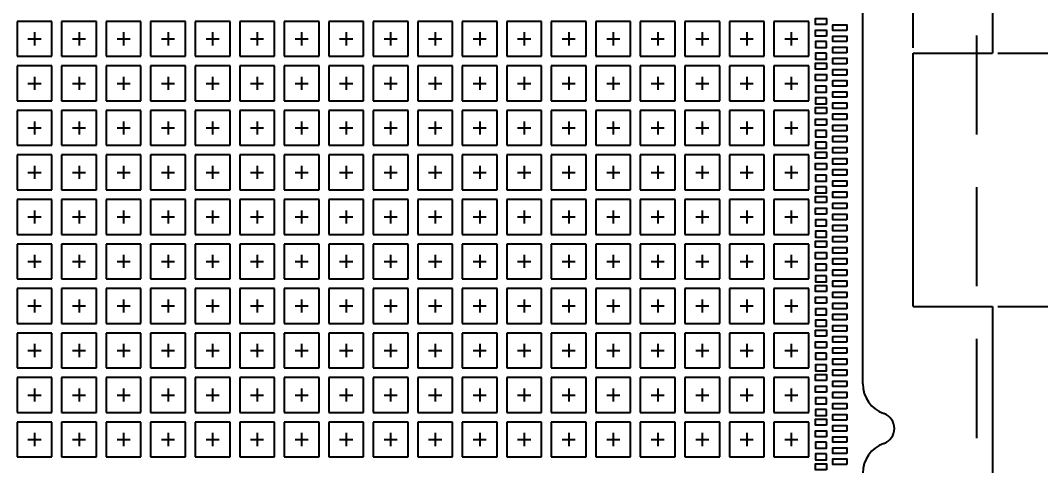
# Model space of a CAD drawing. Header units: millimetres. Extents: x 404.27 to 412.54, y 108.25 to 113.93.
# Drawn here: x 407.622 to 409.554, y 111.855 to 112.698 of the extents above; entities that cross this region are included whole.
import ezdxf

# ---------------------------------------------------------------- set-up
doc = ezdxf.new("R2010")
doc.units = ezdxf.units.MM
doc.header["$LTSCALE"] = 0.5
doc.header["$PDMODE"] = 98
for name, pattern in [('CENTER', [50.8, 31.75, -6.35, 6.35, -6.35]), ('HIDDEN', [0.375, 0.25, -0.125]), ('PHANTOM2', [31.75, 15.875, -3.175, 3.175, -3.175, 3.175, -3.175])]:
    doc.linetypes.add(name, pattern=pattern)
for name, color, linetype in [('1', 7, 'Continuous'), ('1D', 4, 'Continuous'), ('Center', 2, 'CENTER'), ('PKG', 1, 'PHANTOM2')]:
    doc.layers.add(name, color=color, linetype=linetype)
doc.styles.add('SIMPLEX', font='simplex.shx')
doc.dimstyles.new('Standard2', dxfattribs={"dimtxt": 0.06, "dimasz": 0.08, "dimexe": 0.01, "dimexo": 0.01, "dimgap": 0.027, "dimtad": 1, "dimdec": 3, "dimlfac": 16.666667, "dimrnd": 5e-05, "dimzin": 1, "dimtxsty": 'SIMPLEX', "dimcen": 0.1905, "dimclrd": 256, "dimclre": 256, "dimclrt": 256, "dimazin": 3, "dimtp": 0.03, "dimtm": 0.05, "dimtfac": 0.8, "dimtdec": 3, "dimtmove": 0, "dimatfit": 3, "dimfxl": 0.05, "dimtzin": 4, "dimlwd": -1, "dimlwe": -1})

# ---------------------------------------------------------------- blocks, each defined once
blk = doc.blocks.new('*D8')
at = {"layer": '1D', "ltscale": 0.1, "transparency": 16777216}
blk.add_line((408.5776, 113.1086), (408.5776, 113.3266), dxfattribs=at)
at = {"layer": 'Defpoints', "color": 0, "ltscale": 0.1, "transparency": 16777216}
for p in [(408.5776, 113.3266), (408.5776, 113.0986), (407.4376, 111.0196)]:
    blk.add_point(p, dxfattribs=at)
at = {"layer": '1D', "ltscale": 0.1, "transparency": 16777216, "insert": (408.5776, 113.4965), "char_height": 0.06, "attachment_point": 5, "rotation": 90, "style": 'SIMPLEX'}
blk.add_mtext('\\A1;19.000', dxfattribs=at)
blk = doc.blocks.new('*D9')
at = {"layer": '1D', "ltscale": 0.1, "transparency": 16777216}
blk.add_line((409.3465, 113.1616), (409.963, 113.1616), dxfattribs=at)
at = {"layer": 'Defpoints', "color": 0, "ltscale": 0.1, "transparency": 16777216}
for p in [(409.3365, 113.1616), (409.963, 113.1616), (407.4376, 111.0196)]:
    blk.add_point(p, dxfattribs=at)
at = {"layer": '1D', "ltscale": 0.1, "transparency": 16777216, "insert": (410.1386, 113.1616), "char_height": 0.06, "attachment_point": 5, "style": 'SIMPLEX'}
blk.add_mtext('\\A1;35.700', dxfattribs=at)
blk = doc.blocks.new('*D10')
at = {"layer": '1D', "ltscale": 0.1, "transparency": 16777216}
blk.add_line((409.4725, 112.6366), (409.963, 112.6366), dxfattribs=at)
at = {"layer": 'Defpoints', "color": 0, "ltscale": 0.1, "transparency": 16777216}
for p in [(409.4625, 112.6366), (409.963, 112.6366), (407.4376, 111.0196)]:
    blk.add_point(p, dxfattribs=at)
at = {"layer": '1D', "ltscale": 0.1, "transparency": 16777216, "insert": (410.1386, 112.6366), "char_height": 0.06, "attachment_point": 5, "style": 'SIMPLEX'}
blk.add_mtext('\\A1;26.950', dxfattribs=at)
blk = doc.blocks.new('*D11')
at = {"layer": '1D', "ltscale": 0.1, "transparency": 16777216}
blk.add_line((409.4725, 112.1566), (409.963, 112.1566), dxfattribs=at)
at = {"layer": 'Defpoints', "color": 0, "ltscale": 0.1, "transparency": 16777216}
for p in [(409.4625, 112.1566), (409.963, 112.1566), (407.4376, 111.0196)]:
    blk.add_point(p, dxfattribs=at)
at = {"layer": '1D', "ltscale": 0.1, "transparency": 16777216, "insert": (410.1329, 112.1566), "char_height": 0.06, "attachment_point": 5, "style": 'SIMPLEX'}
blk.add_mtext('\\A1;18.950', dxfattribs=at)
blk = doc.blocks.new('*D30')
at = {"layer": '1D', "transparency": 16777216}
for p, q in [((409.4425, 112.9576), (410.8102, 112.9576)), ((410.8002, 112.8776), (410.8002, 111.6918)), ((410.8002, 109.1976), (410.8002, 110.3835)), ((409.4425, 109.1176), (410.8102, 109.1176))]:
    blk.add_line(p, q, dxfattribs=at)
for points in [[(410.7869, 112.8776), (410.8136, 112.8776), (410.8002, 112.9576)], [(410.7869, 109.1976), (410.8136, 109.1976), (410.8002, 109.1176)]]:
    blk.add_solid(points, dxfattribs=at)
at = {"layer": 'Defpoints', "color": 0, "transparency": 16777216}
for p in [(409.4325, 112.9576), (409.4325, 109.1176), (410.8002, 109.1176)]:
    blk.add_point(p, dxfattribs=at)
at = {"layer": '1D', "transparency": 16777216, "insert": (410.8002, 111.0376), "char_height": 0.06, "attachment_point": 5, "rotation": 90, "style": 'SIMPLEX'}
blk.add_mtext('\\A1;64.000%%P0.500(TAPE WIDTH)', dxfattribs=at)
blk = doc.blocks.new('*D31')
at = {"layer": '1D', "transparency": 16777216}
for p, q in [((409.2566, 112.8616), (410.6311, 112.8616)), ((410.6211, 112.7816), (410.6211, 111.5366)), ((410.6211, 109.2576), (410.6211, 110.5026)), ((409.2566, 109.1776), (410.6311, 109.1776))]:
    blk.add_line(p, q, dxfattribs=at)
for points in [[(410.6078, 112.7816), (410.6345, 112.7816), (410.6211, 112.8616)], [(410.6078, 109.2576), (410.6345, 109.2576), (410.6211, 109.1776)]]:
    blk.add_solid(points, dxfattribs=at)
at = {"layer": 'Defpoints', "color": 0, "transparency": 16777216}
for p in [(409.2466, 112.8616), (409.2466, 109.1776), (410.6211, 109.1776)]:
    blk.add_point(p, dxfattribs=at)
at = {"layer": '1D', "transparency": 16777216, "insert": (410.6211, 111.0196), "char_height": 0.06, "attachment_point": 5, "rotation": 90, "style": 'SIMPLEX'}
blk.add_mtext('\\A1;59.3X61.4(MOLD PKG)', dxfattribs=at)
blk = doc.blocks.new('*D36')
at = {"layer": '1D', "transparency": 16777216}
for p, q in [((409.643, 112.9756), (409.803, 113.0065)), ((409.803, 113.0065), (409.963, 113.0065)), ((409.4125, 112.9756), (409.643, 112.9756))]:
    blk.add_line(p, q, dxfattribs=at)
at = {"layer": 'Defpoints', "color": 0, "transparency": 16777216}
for p in [(409.963, 113.0065), (409.4025, 112.9756), (407.4376, 111.0196)]:
    blk.add_point(p, dxfattribs=at)
at = {"layer": '1D', "transparency": 16777216, "insert": (410.1386, 113.0065), "char_height": 0.06, "attachment_point": 5, "style": 'SIMPLEX'}
blk.add_mtext('\\A1;32.600', dxfattribs=at)
blk = doc.blocks.new('*D39')
at = {"layer": '1D', "ltscale": 0.1, "transparency": 16777216}
for p, q in [((409.643, 113.0716), (409.803, 113.0833)), ((409.803, 113.0833), (409.963, 113.0833)), ((409.2259, 113.0716), (409.643, 113.0716))]:
    blk.add_line(p, q, dxfattribs=at)
at = {"layer": 'Defpoints', "color": 0, "ltscale": 0.1, "transparency": 16777216}
for p in [(409.963, 113.0833), (409.2159, 113.0716), (407.4376, 111.0196)]:
    blk.add_point(p, dxfattribs=at)
at = {"layer": '1D', "ltscale": 0.1, "transparency": 16777216, "insert": (410.1386, 113.0833), "char_height": 0.06, "attachment_point": 5, "style": 'SIMPLEX'}
blk.add_mtext('\\A1;34.200', dxfattribs=at)
blk = doc.blocks.new('*D55')
at = {"layer": '1D', "ltscale": 0.1, "transparency": 16777216}
for p, q in [((409.216, 113.4109), (409.216, 113.5709)), ((409.3125, 113.2509), (409.216, 113.4109)), ((409.3125, 112.6466), (409.3125, 113.2509))]:
    blk.add_line(p, q, dxfattribs=at)
at = {"layer": 'Defpoints', "color": 0, "ltscale": 0.1, "transparency": 16777216}
for p in [(409.216, 113.5709), (409.3125, 112.6366), (407.4376, 111.0196)]:
    blk.add_point(p, dxfattribs=at)
at = {"layer": '1D', "ltscale": 0.1, "transparency": 16777216, "insert": (409.216, 113.7408), "char_height": 0.06, "attachment_point": 5, "rotation": 90, "style": 'SIMPLEX'}
blk.add_mtext('\\A1;31.247', dxfattribs=at)
blk = doc.blocks.new('*D56')
at = {"layer": '1D', "ltscale": 0.1, "transparency": 16777216}
for p, q in [((409.1156, 113.4109), (409.1156, 113.5709)), ((409.1625, 113.2509), (409.1156, 113.4109)), ((409.1625, 113.0895), (409.1625, 113.2509))]:
    blk.add_line(p, q, dxfattribs=at)
at = {"layer": 'Defpoints', "color": 0, "ltscale": 0.1, "transparency": 16777216}
for p in [(409.1156, 113.5709), (409.1625, 113.0795), (407.4376, 111.0196)]:
    blk.add_point(p, dxfattribs=at)
at = {"layer": '1D', "ltscale": 0.1, "transparency": 16777216, "insert": (409.1156, 113.7465), "char_height": 0.06, "attachment_point": 5, "rotation": 90, "style": 'SIMPLEX'}
blk.add_mtext('\\A1;28.747', dxfattribs=at)
blk = doc.blocks.new('*D98')
at = {"layer": '1D', "ltscale": 0.1, "transparency": 16777216}
blk.add_line((409.3425, 113.1716), (409.3425, 113.5709), dxfattribs=at)
at = {"layer": 'Defpoints', "color": 0, "ltscale": 0.1, "transparency": 16777216}
for p in [(409.3425, 113.5709), (409.3425, 113.1616), (407.4376, 111.0196)]:
    blk.add_point(p, dxfattribs=at)
at = {"layer": '1D', "ltscale": 0.1, "transparency": 16777216, "insert": (409.3425, 113.7408), "char_height": 0.06, "attachment_point": 5, "rotation": 90, "style": 'SIMPLEX'}
blk.add_mtext('\\A1;31.747', dxfattribs=at)
blk = doc.blocks.new('*D99')
at = {"layer": '1D', "ltscale": 0.1, "transparency": 16777216}
blk.add_line((409.4625, 113.1023), (409.4625, 113.5709), dxfattribs=at)
at = {"layer": 'Defpoints', "color": 0, "ltscale": 0.1, "transparency": 16777216}
for p in [(409.4625, 113.5709), (409.4625, 113.0923), (407.4376, 111.0196)]:
    blk.add_point(p, dxfattribs=at)
at = {"layer": '1D', "ltscale": 0.1, "transparency": 16777216, "insert": (409.4625, 113.7465), "char_height": 0.06, "attachment_point": 5, "rotation": 90, "style": 'SIMPLEX'}
blk.add_mtext('\\A1;33.747', dxfattribs=at)
blk = doc.blocks.new('*U155')
at = {"layer": 'Center', "ltscale": 0.01}
for p, q in [((-0.0124, 0), (0.0124, 0)), ((0, 0.0124), (0, -0.0124))]:
    blk.add_line(p, q, dxfattribs=at)
at = {"layer": 'PKG', "ltscale": 0.1}
blk.add_lwpolyline([(-0.033, -0.033), (0.033, -0.033), (0.033, 0.033), (-0.033, 0.033)], close=True, dxfattribs=at)
blk = doc.blocks.new('*U156')
at = {"color": 0, "linetype": 'ByBlock', "lineweight": -2, "transparency": 16777216}
for p in [(1.8546, 3.372), (1.9389, 3.372), (2.0232, 3.372), (2.1075, 3.372), (2.1918, 3.372), (2.2761, 3.372), (2.3604, 3.372), (2.4447, 3.372), (2.529, 3.372), (2.6133, 3.372), (2.6976, 3.372), (2.7819, 3.372), (2.8662, 3.372), (2.9505, 3.372), (3.0348, 3.372), (3.1191, 3.372), (3.2034, 3.372), (3.2877, 3.372), (1.8546, 3.2877), (1.9389, 3.2877), (2.0232, 3.2877), (2.1075, 3.2877), (2.1918, 3.2877), (2.2761, 3.2877), (2.3604, 3.2877), (2.4447, 3.2877), (2.529, 3.2877), (2.6133, 3.2877), (2.6976, 3.2877), (2.7819, 3.2877), (2.8662, 3.2877), (2.9505, 3.2877), (3.0348, 3.2877), (3.1191, 3.2877), (3.2034, 3.2877), (3.2877, 3.2877), (1.8546, 3.2034), (1.9389, 3.2034), (2.0232, 3.2034), (2.1075, 3.2034), (2.1918, 3.2034), (2.2761, 3.2034), (2.3604, 3.2034), (2.4447, 3.2034), (2.529, 3.2034), (2.6133, 3.2034), (2.6976, 3.2034), (2.7819, 3.2034), (2.8662, 3.2034), (2.9505, 3.2034), (3.0348, 3.2034), (3.1191, 3.2034), (3.2034, 3.2034), (3.2877, 3.2034), (1.8546, 3.1191), (1.9389, 3.1191), (2.0232, 3.1191), (2.1075, 3.1191), (2.1918, 3.1191), (2.2761, 3.1191), (2.3604, 3.1191), (2.4447, 3.1191), (2.529, 3.1191), (2.6133, 3.1191), (2.6976, 3.1191), (2.7819, 3.1191), (2.8662, 3.1191), (2.9505, 3.1191), (3.0348, 3.1191), (3.1191, 3.1191), (3.2034, 3.1191), (3.2877, 3.1191), (1.8546, 3.0348), (1.9389, 3.0348), (2.0232, 3.0348), (2.1075, 3.0348), (2.1918, 3.0348), (2.2761, 3.0348), (2.3604, 3.0348), (2.4447, 3.0348), (2.529, 3.0348), (2.6133, 3.0348), (2.6976, 3.0348), (2.7819, 3.0348), (2.8662, 3.0348), (2.9505, 3.0348), (3.0348, 3.0348), (3.1191, 3.0348), (3.2034, 3.0348), (3.2877, 3.0348), (1.8546, 2.9505), (1.9389, 2.9505), (2.0232, 2.9505), (2.1075, 2.9505), (2.1918, 2.9505), (2.2761, 2.9505), (2.3604, 2.9505), (2.4447, 2.9505), (2.529, 2.9505), (2.6133, 2.9505), (2.6976, 2.9505), (2.7819, 2.9505), (2.8662, 2.9505), (2.9505, 2.9505), (3.0348, 2.9505), (3.1191, 2.9505), (3.2034, 2.9505), (3.2877, 2.9505), (1.8546, 2.8662), (1.9389, 2.8662), (2.0232, 2.8662), (2.1075, 2.8662), (2.1918, 2.8662), (2.2761, 2.8662), (2.3604, 2.8662), (2.4447, 2.8662), (2.529, 2.8662), (2.6133, 2.8662), (2.6976, 2.8662), (2.7819, 2.8662), (2.8662, 2.8662), (2.9505, 2.8662), (3.0348, 2.8662), (3.1191, 2.8662), (3.2034, 2.8662), (3.2877, 2.8662), (1.8546, 2.7819), (1.9389, 2.7819), (2.0232, 2.7819), (2.1075, 2.7819), (2.1918, 2.7819), (2.2761, 2.7819), (2.3604, 2.7819), (2.4447, 2.7819), (2.529, 2.7819), (2.6133, 2.7819), (2.6976, 2.7819), (2.7819, 2.7819), (2.8662, 2.7819), (2.9505, 2.7819), (3.0348, 2.7819), (3.1191, 2.7819), (3.2034, 2.7819), (3.2877, 2.7819), (1.8546, 2.6976), (1.9389, 2.6976), (2.0232, 2.6976), (2.1075, 2.6976), (2.1918, 2.6976), (2.2761, 2.6976), (2.3604, 2.6976), (2.4447, 2.6976), (2.529, 2.6976), (2.6133, 2.6976), (2.6976, 2.6976), (2.7819, 2.6976), (2.8662, 2.6976), (2.9505, 2.6976), (3.0348, 2.6976), (3.1191, 2.6976), (3.2034, 2.6976), (3.2877, 2.6976), (1.8546, 2.6133), (1.9389, 2.6133), (2.0232, 2.6133), (2.1075, 2.6133), (2.1918, 2.6133), (2.2761, 2.6133), (2.3604, 2.6133), (2.4447, 2.6133), (2.529, 2.6133), (2.6133, 2.6133), (2.6976, 2.6133), (2.7819, 2.6133), (2.8662, 2.6133), (2.9505, 2.6133), (3.0348, 2.6133), (3.1191, 2.6133), (3.2034, 2.6133), (3.2877, 2.6133)]:
    blk.add_blockref('*U155', p, dxfattribs=at)

msp = doc.modelspace()

# ---------------------------------------------------------------- linework, layer by layer
for p, q in [((409.462459, 113.092342), (409.462459, 112.636642)), ((409.462459, 112.156642), (409.462459, 111.766642))]:
    msp.add_line(p, q)
at = {"color": 2, "linetype": 'HIDDEN', "ltscale": 1.5}
msp.add_line((409.432459, 112.957642), (409.432459, 109.117642), dxfattribs=at)
at = {"color": 0}
msp.add_line((409.312459, 112.156642), (409.312459, 112.636642), dxfattribs=at)
for points in [[(409.148239, 112.690642), (409.127239, 112.690642), (409.127239, 112.702042), (409.148239, 112.702042)], [(409.148239, 112.668742), (409.127239, 112.668742), (409.127239, 112.680142), (409.148239, 112.680142)], [(409.148239, 112.658242), (409.127239, 112.658242), (409.127239, 112.646842), (409.148239, 112.646842)], [(409.148239, 112.636342), (409.127239, 112.636342), (409.127239, 112.624942), (409.148239, 112.624942)], [(409.148239, 112.606342), (409.127239, 112.606342), (409.127239, 112.617742), (409.148239, 112.617742)], [(409.148239, 112.584442), (409.127239, 112.584442), (409.127239, 112.595842), (409.148239, 112.595842)], [(409.148239, 112.573942), (409.127239, 112.573942), (409.127239, 112.562542), (409.148239, 112.562542)], [(409.148239, 112.552042), (409.127239, 112.552042), (409.127239, 112.540642), (409.148239, 112.540642)], [(409.148239, 112.522042), (409.127239, 112.522042), (409.127239, 112.533442), (409.148239, 112.533442)], [(409.148239, 112.500142), (409.127239, 112.500142), (409.127239, 112.511542), (409.148239, 112.511542)], [(409.148239, 112.489642), (409.127239, 112.489642), (409.127239, 112.478242), (409.148239, 112.478242)], [(409.148239, 112.467742), (409.127239, 112.467742), (409.127239, 112.456342), (409.148239, 112.456342)], [(409.148239, 112.437742), (409.127239, 112.437742), (409.127239, 112.449142), (409.148239, 112.449142)], [(409.148239, 112.415842), (409.127239, 112.415842), (409.127239, 112.427242), (409.148239, 112.427242)], [(409.148239, 112.405342), (409.127239, 112.405342), (409.127239, 112.393942), (409.148239, 112.393942)], [(409.148239, 112.383442), (409.127239, 112.383442), (409.127239, 112.372042), (409.148239, 112.372042)], [(409.148239, 112.353442), (409.127239, 112.353442), (409.127239, 112.364842), (409.148239, 112.364842)], [(409.148239, 112.331542), (409.127239, 112.331542), (409.127239, 112.342942), (409.148239, 112.342942)], [(409.148239, 112.321042), (409.127239, 112.321042), (409.127239, 112.309642), (409.148239, 112.309642)], [(409.148239, 112.299142), (409.127239, 112.299142), (409.127239, 112.287742), (409.148239, 112.287742)], [(409.148239, 112.269142), (409.127239, 112.269142), (409.127239, 112.280542), (409.148239, 112.280542)], [(409.148239, 112.247242), (409.127239, 112.247242), (409.127239, 112.258642), (409.148239, 112.258642)], [(409.148239, 112.236742), (409.127239, 112.236742), (409.127239, 112.225342), (409.148239, 112.225342)], [(409.148239, 112.214842), (409.127239, 112.214842), (409.127239, 112.203442), (409.148239, 112.203442)], [(409.148239, 112.184842), (409.127239, 112.184842), (409.127239, 112.196242), (409.148239, 112.196242)], [(409.148239, 112.162942), (409.127239, 112.162942), (409.127239, 112.174342), (409.148239, 112.174342)], [(409.148239, 112.152442), (409.127239, 112.152442), (409.127239, 112.141042), (409.148239, 112.141042)], [(409.148239, 112.130542), (409.127239, 112.130542), (409.127239, 112.119142), (409.148239, 112.119142)], [(409.148239, 112.100542), (409.127239, 112.100542), (409.127239, 112.111942), (409.148239, 112.111942)], [(409.148239, 112.078642), (409.127239, 112.078642), (409.127239, 112.090042), (409.148239, 112.090042)], [(409.148239, 112.068142), (409.127239, 112.068142), (409.127239, 112.056742), (409.148239, 112.056742)], [(409.148239, 112.046242), (409.127239, 112.046242), (409.127239, 112.034842), (409.148239, 112.034842)], [(409.148239, 112.016242), (409.127239, 112.016242), (409.127239, 112.027642), (409.148239, 112.027642)], [(409.148239, 111.994342), (409.127239, 111.994342), (409.127239, 112.005742), (409.148239, 112.005742)], [(409.148239, 111.983842), (409.127239, 111.983842), (409.127239, 111.972442), (409.148239, 111.972442)], [(409.148239, 111.961942), (409.127239, 111.961942), (409.127239, 111.950542), (409.148239, 111.950542)], [(409.148239, 111.931942), (409.127239, 111.931942), (409.127239, 111.943342), (409.148239, 111.943342)], [(409.148239, 111.910042), (409.127239, 111.910042), (409.127239, 111.921442), (409.148239, 111.921442)], [(409.148239, 111.899542), (409.127239, 111.899542), (409.127239, 111.888142), (409.148239, 111.888142)], [(409.148239, 111.877642), (409.127239, 111.877642), (409.127239, 111.866242), (409.148239, 111.866242)], [(409.148239, 111.847642), (409.127239, 111.847642), (409.127239, 111.859042), (409.148239, 111.859042)]]:
    msp.add_lwpolyline(points, close=True)
at = {"color": 0, "ltscale": 0.1}
for points in [[(409.186639, 112.67928), (409.160239, 112.67928), (409.160239, 112.689855), (409.186639, 112.689855)], [(409.186639, 112.658205), (409.160239, 112.658205), (409.160239, 112.66878), (409.186639, 112.66878)], [(409.186639, 112.63713), (409.160239, 112.63713), (409.160239, 112.647705), (409.186639, 112.647705)], [(409.186639, 112.616055), (409.160239, 112.616055), (409.160239, 112.62663), (409.186639, 112.62663)], [(409.186639, 112.59498), (409.160239, 112.59498), (409.160239, 112.605555), (409.186639, 112.605555)], [(409.186639, 112.573905), (409.160239, 112.573905), (409.160239, 112.58448), (409.186639, 112.58448)], [(409.186639, 112.55283), (409.160239, 112.55283), (409.160239, 112.563405), (409.186639, 112.563405)], [(409.186639, 112.531755), (409.160239, 112.531755), (409.160239, 112.54233), (409.186639, 112.54233)], [(409.186639, 112.51068), (409.160239, 112.51068), (409.160239, 112.521255), (409.186639, 112.521255)], [(409.186639, 112.489605), (409.160239, 112.489605), (409.160239, 112.50018), (409.186639, 112.50018)], [(409.186639, 112.46853), (409.160239, 112.46853), (409.160239, 112.479105), (409.186639, 112.479105)], [(409.186639, 112.447455), (409.160239, 112.447455), (409.160239, 112.45803), (409.186639, 112.45803)], [(409.186639, 112.42638), (409.160239, 112.42638), (409.160239, 112.436955), (409.186639, 112.436955)], [(409.186639, 112.405305), (409.160239, 112.405305), (409.160239, 112.41588), (409.186639, 112.41588)], [(409.186639, 112.38423), (409.160239, 112.38423), (409.160239, 112.394805), (409.186639, 112.394805)], [(409.186639, 112.363155), (409.160239, 112.363155), (409.160239, 112.37373), (409.186639, 112.37373)], [(409.186639, 112.34208), (409.160239, 112.34208), (409.160239, 112.352655), (409.186639, 112.352655)], [(409.186639, 112.321005), (409.160239, 112.321005), (409.160239, 112.33158), (409.186639, 112.33158)], [(409.186639, 112.29993), (409.160239, 112.29993), (409.160239, 112.310505), (409.186639, 112.310505)], [(409.186639, 112.278855), (409.160239, 112.278855), (409.160239, 112.28943), (409.186639, 112.28943)], [(409.186639, 112.25778), (409.160239, 112.25778), (409.160239, 112.268355), (409.186639, 112.268355)], [(409.186639, 112.236705), (409.160239, 112.236705), (409.160239, 112.24728), (409.186639, 112.24728)], [(409.186639, 112.21563), (409.160239, 112.21563), (409.160239, 112.226205), (409.186639, 112.226205)], [(409.186639, 112.194555), (409.160239, 112.194555), (409.160239, 112.20513), (409.186639, 112.20513)], [(409.186639, 112.17348), (409.160239, 112.17348), (409.160239, 112.184055), (409.186639, 112.184055)], [(409.186639, 112.152405), (409.160239, 112.152405), (409.160239, 112.16298), (409.186639, 112.16298)], [(409.186639, 112.13133), (409.160239, 112.13133), (409.160239, 112.141905), (409.186639, 112.141905)], [(409.186639, 112.110255), (409.160239, 112.110255), (409.160239, 112.12083), (409.186639, 112.12083)], [(409.186639, 112.08918), (409.160239, 112.08918), (409.160239, 112.099755), (409.186639, 112.099755)], [(409.186639, 112.068105), (409.160239, 112.068105), (409.160239, 112.07868), (409.186639, 112.07868)], [(409.186639, 112.04703), (409.160239, 112.04703), (409.160239, 112.057605), (409.186639, 112.057605)], [(409.186639, 112.025955), (409.160239, 112.025955), (409.160239, 112.03653), (409.186639, 112.03653)], [(409.186639, 112.00488), (409.160239, 112.00488), (409.160239, 112.015455), (409.186639, 112.015455)], [(409.186639, 111.983805), (409.160239, 111.983805), (409.160239, 111.99438), (409.186639, 111.99438)], [(409.186639, 111.96273), (409.160239, 111.96273), (409.160239, 111.973305), (409.186639, 111.973305)], [(409.186639, 111.941655), (409.160239, 111.941655), (409.160239, 111.95223), (409.186639, 111.95223)], [(409.186639, 111.92058), (409.160239, 111.92058), (409.160239, 111.931155), (409.186639, 111.931155)], [(409.186639, 111.899505), (409.160239, 111.899505), (409.160239, 111.91008), (409.186639, 111.91008)], [(409.186639, 111.87843), (409.160239, 111.87843), (409.160239, 111.889005), (409.186639, 111.889005)], [(409.186639, 111.857355), (409.160239, 111.857355), (409.160239, 111.86793), (409.186639, 111.86793)]]:
    msp.add_lwpolyline(points, close=True, dxfattribs=at)
at = {"layer": '1', "color": 0}
for p, q in [((409.312459, 112.636642), (409.462459, 112.636642)), ((409.312459, 112.156642), (409.462459, 112.156642))]:
    msp.add_line(p, q, dxfattribs=at)
at = {"layer": '1', "color": 4}
for centre, radius, start, end in [((409.276639, 112.010495), 0.06, 180, 250.528779), ((409.246639, 111.925642), 0.03, 289.471221, 70.528779), ((409.276639, 111.840789), 0.06, 109.471221, 180)]:
    msp.add_arc(centre, radius, start, end, dxfattribs=at)
at = {"layer": '1D', "linetype": 'CENTER'}
msp.add_line((409.216639, 112.010495), (409.216639, 112.746789), dxfattribs=at)

# ---------------------------------------------------------------- block references
at = {"color": 0}
msp.add_blockref('*U156', (405.793789, 109.291492), dxfattribs=at)

# ---------------------------------------------------------------- dimensions: what is measured, and where the dimension line sits
at = {"layer": '1D', "color": 4, "ltscale": 0.1}
for feature_location, offset, dtype, picture, middle in [((409.162459, 113.07951), (-0.046901, 0.491419), 1, '*D56', (409.115558, 113.746501)), ((409.462459, 113.092342), (0, 0.478587), 1, '*D99', (409.462459, 113.746501)), ((409.312459, 112.636642), (-0.096472, 0.934287), 1, '*D55', (409.215987, 113.740786)), ((409.342459, 113.161642), (0, 0.409287), 1, '*D98', (409.342459, 113.740786)), ((409.215908, 113.071642), (0.747123, 0.01163), 0, '*D39', (410.138603, 113.083272))]:
    dim = msp.add_ordinate_dim(feature_location=feature_location, offset=offset, dtype=dtype, origin=(407.437639, 111.019642), dimstyle='Standard2', override={"dimarcsym": 1}, dxfattribs=at)
    dim.commit()
    dim.dimension.update_dxf_attribs({"geometry": picture, "text_midpoint": middle})
at = {"layer": '1D', "color": 1, "ltscale": 0.1}
for feature_location, offset, dtype, picture, middle in [((408.577639, 113.098603), (0, 0.228019), 1, '*D8', (408.577639, 113.496479)), ((409.336463, 113.161647), (0.626568, 0), 0, '*D9', (410.138603, 113.161647)), ((409.462459, 112.636642), (0.500573, 0), 0, '*D10', (410.138603, 112.636642)), ((409.462459, 112.156642), (0.500573, 0), 0, '*D11', (410.132889, 112.156642))]:
    dim = msp.add_ordinate_dim(feature_location=feature_location, offset=offset, dtype=dtype, origin=(407.437639, 111.019642), dimstyle='Standard2', override={"dimarcsym": 1}, dxfattribs=at)
    dim.commit()
    dim.dimension.update_dxf_attribs({"geometry": picture, "text_midpoint": middle})
at = {"layer": '1D'}
dim = msp.add_ordinate_dim(feature_location=(409.402459, 112.975642), offset=(0.560573, 0.030858), dtype=0, origin=(407.437639, 111.019642), dimstyle='Standard2', dxfattribs=at)
dim.commit()
dim.dimension.update_dxf_attribs({"geometry": '*D36', "text_midpoint": (410.138603, 113.0065)})
for base, p1, p2, text, picture, middle in [((410.800242, 109.117642), (409.432459, 112.957642), (409.432459, 109.117642), '64.000%%P0.500(TAPE WIDTH)', '*D30', (410.800242, 111.037642)), ((410.621149, 109.177642), (409.246639, 112.861642), (409.246639, 109.177642), '59.3X61.4(MOLD PKG)', '*D31', (410.621149, 111.019642))]:
    dim = msp.add_linear_dim(base=base, p1=p1, p2=p2, angle=90, text=text, dimstyle='Standard2', dxfattribs=at)
    dim.commit()
    dim.dimension.update_dxf_attribs({"geometry": picture, "text_midpoint": middle})

doc.saveas('drawing.dxf')
